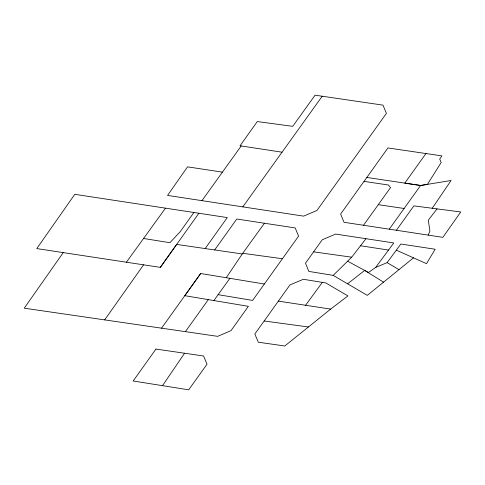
<?xml version="1.0" encoding="UTF-8"?>
<svg xmlns="http://www.w3.org/2000/svg" width="485" height="485" viewBox="0 0 485 485"><rect width="100%" height="100%" fill="white"/><g stroke="black" fill="none" stroke-linecap="round" stroke-linejoin="round"><path stroke-width="0.73" d="M425.951 153.539L404.793 183.118L420.604 185.476L427.43 184.373L441.186 162.487L439.701 159.038L441.92 155.885L387.927 147.949L340.634 214.067L344.035 222.294L428.213 235.104L429.916 231.024L428.303 220.19L437.033 208.883M226.271 277.729L242.251 253.964L264.434 223.252M162.517 385.66L184.573 353.225M432.232 208.259L451.092 180.505L420.604 185.476L366.83 177.443M63.244 252.606L24.25 308.181L217.668 336.347L231.012 330.637L248.381 306.332L184.797 295.686L200.681 273.504L264.343 284.022M104.663 319.888L143.608 264.828L160.335 267.362L198.886 213.248M193.897 212.491L180.262 231.618L169.944 242.7L143.56 238.487M160.335 267.362L176.673 244.416L242.251 253.964M214.703 249.939L236.747 219.02L295.201 227.932L298.59 236.146L252.612 300.421L218.129 294.668M205.167 248.562L227.277 217.583L74.799 194.321L36.787 248.587L143.608 264.828M161.547 328.181L200.681 273.504M185.415 331.649L208.308 299.633M264.179 320.985L289.933 284.944L303.361 279.287L325.805 282.943L347.915 295.898L330.667 309.09L284.792 345.993L258.317 342.21L254.843 334.019L264.179 320.985L308.442 326.981M413.493 257.844L367.303 295.365L333.183 275.377L308.824 271.4L305.508 263.185L322.252 239.772L335.608 234.073L393.771 242.943L375.675 267.429L368.497 272.473L347.624 261.191M201.972 200.644L241.215 145.967M242.809 206.865L322.222 96.224L382.98 105.13L386.43 113.332L316.972 210.441L303.616 216.134L167.555 195.413L187.549 166.852L222.421 172.151M363.526 225.252L390.546 187.586L388.388 185.009L364.017 181.372M389.273 229.181L420.604 185.476M396.397 230.26L413.881 205.87L460.75 211.969L442.86 237.347L428.213 235.104M213.891 300.567L229.878 278.323M126.397 262.203L165.506 208.156M305.592 305.271L322.331 282.379M375.675 267.429L387.115 262.615L400.859 244.022L435.16 249.248L426.521 263.664L396.312 250.169M333.183 275.377L351.698 257.189L365.963 238.693M347.593 283.816L364.678 270.412L383.629 282.221M242.73 253.297L282.415 258.741M313.637 251.842L351.698 257.189M322.222 96.224L315.086 95.175L292.728 126.336L257.292 121.565L240.039 145.785L282.058 152.193M378.282 204.682L404.114 208.483M360.513 245.762L388.515 250.054M278.378 301.118L330.667 309.09M387.115 262.615L399.009 269.672M155.958 349.067L133.157 380.992L188.689 389.825L207.022 364.193L203.573 355.99L155.958 349.067"/></g></svg>
